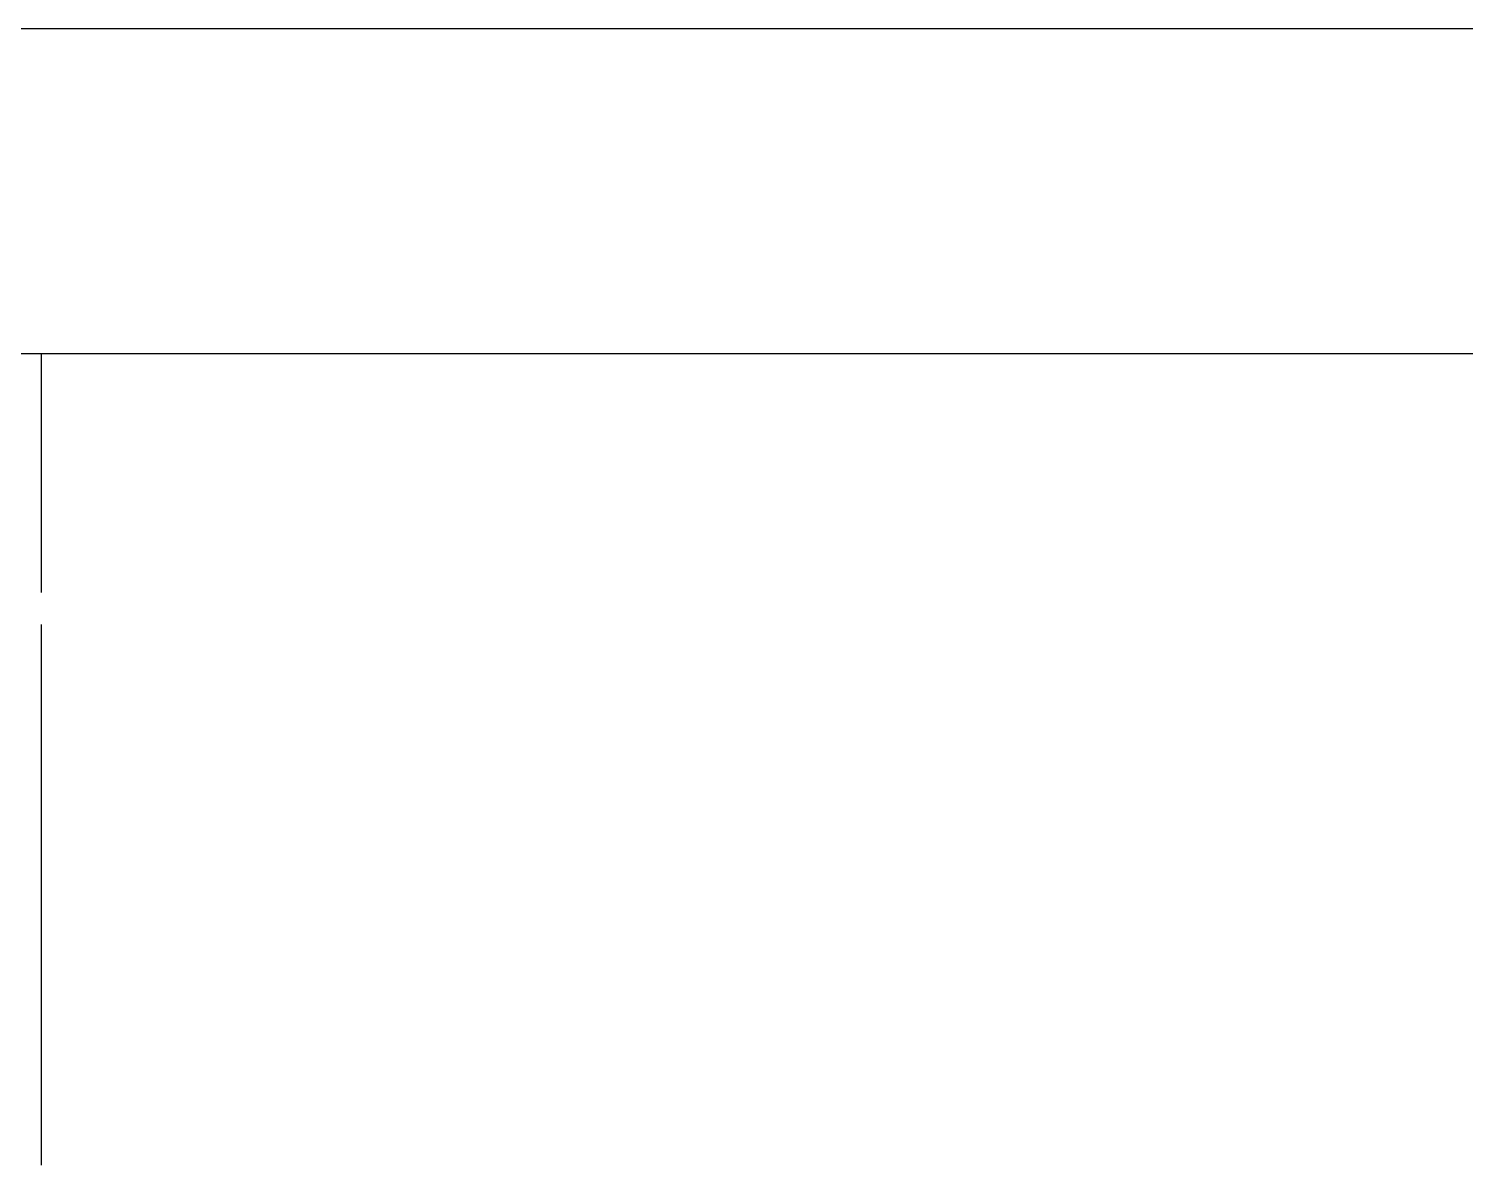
# Model space of a CAD drawing. Extents: x -180 to 180, y -71 to 71.
# Drawn here: x -0.9 to 89.3, y -0.6 to 70.9 of the extents above; entities that cross this region are included whole.
import ezdxf

# ---------------------------------------------------------------- set-up
doc = ezdxf.new("R2010")
doc.units = 0
doc.header["$MEASUREMENT"] = 0
doc.layers.get('0').update_dxf_attribs({"linetype": 'CONTINUOUS'})

msp = doc.modelspace()

# ---------------------------------------------------------------- linework, layer by layer
for p, q in [((179.908, 70.859), (-174.908, 70.859)), ((-0.123, 50.412), (-3.281, 50.412)), ((-0.123, 50.412), (-0.123, 35.412)), ((119.877, 50.412), (-0.123, 50.412)), ((-0.123, 33.412), (-0.123, -0.588))]:
    msp.add_line(p, q)

doc.saveas('drawing.dxf')
